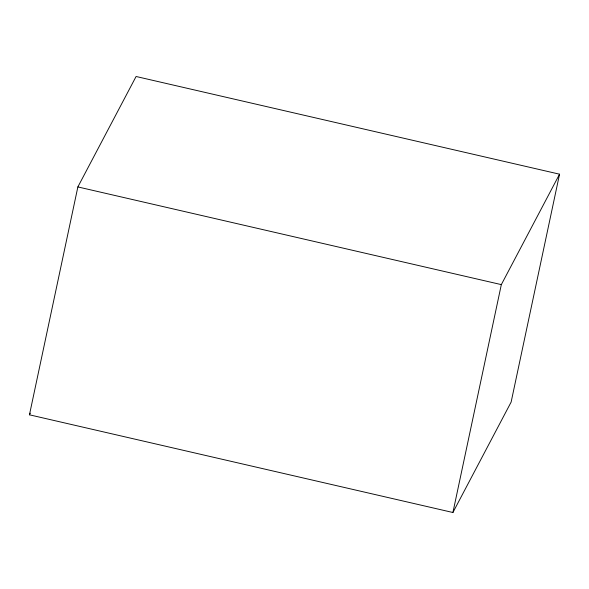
<?xml version="1.0" encoding="UTF-8"?>
<svg xmlns="http://www.w3.org/2000/svg" width="589" height="589" viewBox="0 0 589 589"><rect width="100%" height="100%" fill="white"/><g stroke="black" fill="none" stroke-linecap="round" stroke-linejoin="round"><path stroke-width="0.88" d="M29.45 414.811L77.866 186.927L136.088 76.496L559.55 174.189L511.134 402.073L452.912 512.504L29.45 414.811L30.304 413.184M452.912 512.504L501.327 284.62L559.55 174.189M77.866 186.927L501.327 284.62"/></g></svg>
